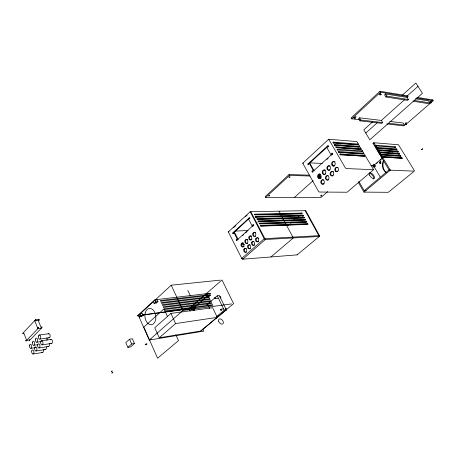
<?xml version="1.0" encoding="UTF-8"?>
<svg xmlns="http://www.w3.org/2000/svg" width="456" height="456" viewBox="0 0 456 456"><rect width="100%" height="100%" fill="white"/><g stroke="black" fill="none" stroke-linecap="round" stroke-linejoin="round"><path stroke-width="0.68" d="M150.013 339.566L150.942 339.15M41.49 327.157C41.941 325.687 42.505 328.616 41.57 327.556M150.953 339.178L150.035 339.6M38.692 319.65L39.193 319.411L39.142 320.317L35.557 320.779L35.847 320.215L35.482 319.684L38.954 319.257M145.652 344.525L146.507 344.137M146.507 344.217L145.692 344.576M112.193 371.087L111.321 371.458L112.17 371.024M111.937 372.928L112.809 372.546M112.831 372.592L111.959 372.979M321.246 194.894L320.944 195.219M249.763 217.734L249.871 218.652M236.966 239.645L237.137 240.534M380.538 94.403L379.523 94.854L380.122 94.175M380.578 93.748C381.068 92.91 378.964 94.232 380.116 94.073M36.782 320.351L34.707 320.614L23.592 332.435L26.665 340.393L30.107 339.897L41.336 328.206L38.173 320.18M26.665 340.393L37.871 328.668L41.336 328.206M429.244 102.383L430.122 102.053L429.364 102.714M309.607 175.172L289.064 174.551L265.232 196.593L265.683 197.442L321.064 197.38L327.716 191.6M407.105 97.441L408.439 99.539L407.516 100.36L385.941 96.991L384.59 94.825L385.525 93.97L407.105 97.441L407.989 96.649L407.436 95.777L379.973 91.28L351.131 117.927L351.667 118.822L359.339 119.711M137.507 315.786L154.801 299.814L210.706 293.197L209.652 294.109M228.348 231.899L250.184 211.738L305.748 210.661L319.445 235.638A0.958 0.496 49.8 0 1 319.303 236.47L297.073 254.875L242.837 259.202A1.003 0.593 48.7 0 1 241.731 258.409L228.348 231.899L229.026 231.87M265.683 197.442L289.537 175.412L310.074 176.01M340.216 155.091L340.592 154.755L365.615 156.294L373.578 169.7L347.084 192.227L319.548 192.039A1.094 0.536 48.5 0 1 318.385 191.138L302.738 163.208L328.696 139.24L356.866 141.565L358.359 144.079L357.618 144.734L333.131 142.825M219.963 280.155L171.222 285.2L138.402 315.484L149.272 340.033L203.729 331.124L202.829 329.209M233.711 227.55L235.775 225.64M245.584 216.589L247.135 215.164M351.667 118.822L380.538 92.192L407.989 96.649M138.647 315.261L139.376 316.903L140.955 315.449L143.184 315.147L142.454 313.511L140.226 313.808L140.955 315.449M153.341 301.707L154.094 303.365L155.735 301.855L157.97 301.587L157.217 299.928L154.977 300.19L155.735 301.855M139.376 316.903L141.605 316.601L143.184 315.147M157.97 301.587L156.328 303.092L154.094 303.365M233.706 232.104L248.372 218.652L249.05 218.629L234.384 232.075L233.706 232.104L237.519 239.617L238.192 239.577L234.384 232.075M309.065 162.98L326.507 146.986L327.169 147.031L309.732 163.014L309.065 162.98L313.523 170.892L314.184 170.915L309.732 163.014M359.493 117.819L358.604 118.628L359.944 120.851L381.826 123.348L382.704 122.567L381.381 120.418L359.493 117.819L360.827 120.042L382.704 122.567M332.851 142.432L333.222 142.09L358.359 144.079M333.325 143.252L333.701 142.91L358.826 144.871L359.71 146.353L358.969 147.009L334.499 145.173M385.941 96.991L386.876 96.136L408.439 99.539M359.944 120.851L360.827 120.042M255.092 216.959L255.719 216.389L303.046 215.181L303.445 215.916L302.824 216.452L302.425 215.722L255.787 216.942M334.219 144.786L334.596 144.444L359.71 146.353M255.497 217.74L256.124 217.17L303.445 215.916M334.698 145.606L335.075 145.264L360.177 147.145L361.061 148.627L360.32 149.283L336.517 147.579M335.593 147.145L335.969 146.809L361.061 148.627M336.072 147.972L336.448 147.63L361.534 149.42L362.417 150.913L361.676 151.563M336.967 149.517L337.343 149.175L362.417 150.913M237.519 239.617L252.305 226.244L252.983 226.216M313.523 170.892L331.119 154.977L331.78 155.017M242.421 235.758L243.475 234.806M245.59 232.896L247.169 231.466M326.872 159.452L328.206 158.249M257.839 222.232L258.472 221.662L305.748 220.128L305.349 219.393L258.062 220.881L258.472 221.662M337.451 150.337L337.828 150.001L362.89 151.705L363.78 153.199L363.033 153.854L338.62 152.27M129.544 339.218L125.788 342.604L127.845 347.375L130.684 346.896L134.463 343.533L132.388 338.768L129.544 339.218L131.619 344.006L127.845 347.375M164.359 309.607L211.977 303.365L211.647 302.676L164.029 308.883L143.811 327.112L157.594 358.245L178.49 340.615L175.834 334.789M338.352 151.888L338.728 151.546L363.78 153.199M372.752 121.775L363.82 129.806L369.816 139.781L422.438 93.263L415.838 83.009L402.175 95.298M338.831 152.714L339.207 152.372L364.253 153.997L365.142 155.496L364.395 156.146L340.005 154.641M339.731 154.265L340.108 153.928L365.142 155.496M365.769 133.049L377.374 122.67M406.906 96.25L417.981 86.344M294.411 197.419L313.084 180.724M381.381 120.418L404.603 99.676M279.659 214.126L280.28 213.568L278.998 211.179M170.943 313.403L154.761 327.75L159.252 337.782L200.857 331.005L217.255 317.359L212.633 307.709L170.943 313.403L175.606 323.578L159.252 337.782M280.81 216.286L281.438 215.734L280.679 214.32M281.968 218.452L282.595 217.9L281.842 216.486M282.372 219.205L282.999 218.658L283.757 220.071L283.13 220.624M374.507 145.806L375.237 145.168L395.221 146.752L395.677 147.499L374.507 145.806L373.031 143.355L373.76 142.717L398.481 144.769L414.213 170.362A1.015 0.416 49.6 0 1 414.185 171.16L390.296 170.156L364.002 192.124L358.177 182.121M149.272 340.033L182.97 310.479L231.585 303.913M284.293 222.802L284.92 222.249L284.162 220.829M242.837 259.202L265.335 239.503L319.303 236.47L305.167 210.672M396.538 148.907L395.814 149.522L375.841 148.023L374.969 146.575L375.704 145.937L376.576 147.385L396.538 148.907L396.994 149.653L396.635 149.961M285.462 224.979L286.089 224.432L285.331 223.007M192.802 306.854L191.218 308.233L191.942 309.772L193.914 309.504L195.504 308.125L194.78 306.592L192.802 306.854L193.526 308.393L195.504 308.125M207.645 293.932L205.998 295.363L206.745 296.919L208.717 296.679L210.37 295.249L209.617 293.692L207.645 293.932L208.392 295.488L210.37 295.249M375.841 148.023L376.576 147.385M287.605 225.384L288.659 224.466M290.238 223.092L291.287 222.18M292.866 220.807L293.92 219.895M295.499 218.521L296.548 217.603M298.127 216.235L299.182 215.317M300.76 213.944L301.809 213.032M301.9 213.083L254.551 214.149L254.955 214.93L302.299 213.813L301.9 213.083L301.279 213.619L254.619 214.708M288.266 225.355L289.321 224.443M290.899 223.07L291.948 222.157M293.527 220.784L294.582 219.872M296.161 218.504L297.209 217.586M298.788 216.218L299.843 215.3M397.951 152.122L398.316 151.814L397.854 151.061L397.13 151.677L377.175 150.241L376.303 148.793L377.038 148.154L396.994 149.653M431.045 101.306L432.658 99.904L433.2 100.742L405.213 125.029M194.889 306.928L207.013 296.4M415.422 98.781L428.589 100.896L429.9 102.931L428.988 103.717L413.056 101.226M389.834 121.421L403.212 123.012L404.512 125.092L403.645 125.845L386.751 123.912M191.942 309.772L193.526 308.393M206.745 296.919L208.392 295.488M377.175 150.241L377.91 149.602L397.854 151.061M302.425 215.722L303.046 215.181M399.274 154.282L399.638 153.974L399.177 153.222L398.453 153.837L378.52 152.469L377.642 151.016L378.377 150.377L398.316 151.814M378.52 152.469L379.255 151.831L399.177 153.222M304.198 217.284L256.888 218.629L257.298 219.416L304.597 218.019L304.198 217.284L303.571 217.82L256.956 219.182M400.602 156.448L400.966 156.14L400.505 155.388L399.775 155.998L379.859 154.698L378.987 153.244L379.723 152.606L399.638 153.974M379.859 154.698L380.6 154.065L400.505 155.388M305.349 219.393L304.722 219.929L258.13 221.428M401.93 158.62L402.295 158.312L401.833 157.554L401.098 158.169L381.205 156.938L380.327 155.479L381.068 154.84L400.966 156.14M207.565 304.129L217.261 295.807L219.364 295.551L226.324 309.898L216.48 318.088M381.205 156.938L381.946 156.3L401.833 157.554M306.5 221.508L259.242 223.132L259.652 223.919L306.899 222.243L306.5 221.508L305.873 222.043L259.304 223.679M390.268 169.985L389.031 169.934L381.678 157.713L382.419 157.081L402.295 158.312M371.144 165.551L372.529 165.613L374.581 164.684L382.31 158.078M394.497 147.374L395.221 146.752M376.582 163.465L377.408 162.758M380.304 160.29L381.136 159.577M395.318 147.812L395.677 147.499M372.529 165.613L373.31 166.93L375.368 165.995L374.581 164.684M307.657 223.622L260.422 225.389L260.832 226.176L308.056 224.358L307.657 223.622L307.03 224.158L260.479 225.931M373.31 166.93L374.222 166.97L375.368 165.995M270.927 256.962L293.316 237.929L286.499 225.19M358.883 181.522L364.224 190.688L389.031 169.934M216.571 316.578L224.227 310.194L226.324 309.898M199.819 331.763L233.609 303.639L221.992 279.944L189.029 308.706L190.226 311.266M389.179 191.617L413.518 171.787M430.914 101.944C431.803 100.907 429.421 102.44 430.743 102.058M373.692 165.277L374.005 164.861L373.247 165.46M405.652 123.861C406.837 122.801 404.244 124.214 405.606 123.884M35.517 319.684L35.22 320.14L35.522 320.767M29.423 339.697L29.714 340.689L29.224 340.176M253.764 225.709L253.262 225.127L253.781 224.66M233.711 232.554L233.335 233.033L233.694 233.614M131.619 344.006L134.463 343.533M33.111 353.987L42.545 352.494M36.087 350.972L45.532 349.501M30.877 348.31L35.591 347.586M39.085 347.928L48.547 346.48M42.117 344.856L51.591 343.431M175.606 323.578L217.255 317.359M33.829 345.272L37.882 344.668M36.816 342.211L41.542 341.515M41.496 340.757L50.975 339.372M39.826 339.121L49.299 337.753M220.978 309.231L223.486 308.883M39.21 335.035L48.684 333.707M165.317 311.704L212.923 305.338L212.593 304.654L164.981 310.975M142.62 314.919L191.548 308.364M137.153 315.831L139.599 315.506M142.796 315.073L191.913 308.484M215.363 298.606A0.695 0.496 82.9 0 0 215.694 297.54A0.695 0.496 82.9 0 0 214.833 297.603A0.695 0.496 82.9 0 0 215.363 298.606L217.882 298.287M242.41 258.358L241.731 258.409L264.212 238.682L319.445 235.638M244.473 244.701L242.752 244.809L241.862 243.059M234.914 231.089L248.115 230.519M364.002 192.124L388.25 192.295A0.992 0.439 49.7 0 0 388.449 191.799M364.224 190.688L366.105 190.705M318.328 177.355L321.144 177.43L319.069 173.759M39.022 320.34L38.697 319.873M318.26 175.412L319.474 175.452M318.117 176.227L319.941 176.278M373.578 169.7L346.355 168.566A1.129 0.513 48.4 0 1 345.175 167.631L328.696 139.24M302.738 163.208L303.405 163.237M310.217 162.877L322.415 163.459M381.678 157.713L382.954 157.793M380.327 155.479L382.037 155.587M378.987 153.244L380.264 153.33M377.642 151.016L378.925 151.107M376.303 148.793L377.585 148.89M374.969 146.575L376.251 146.672M373.031 143.355L374.672 143.492M388.33 123.223L404.512 125.092M413.974 100.417L429.9 102.931M417.246 97.384L432.658 99.904M416.396 98.017L433.2 100.742M385.525 93.97L386.876 96.136M379.973 91.28L380.538 92.192M395.814 149.522L396.042 149.899M397.13 151.677L397.358 152.053M398.453 153.837L398.681 154.213M401.098 158.169L401.331 158.545M373.76 142.717L375.237 145.168M377.038 148.154L377.91 149.602M378.377 150.377L379.255 151.831M379.723 152.606L380.6 154.065M381.068 154.84L381.946 156.3M382.419 157.081L390.296 170.156M373.966 164.65L374.752 165.967M373.31 164.952L374.091 166.263M374.222 166.97L380.116 176.877M333.222 142.09L333.701 142.91M334.596 144.444L335.075 145.264M335.969 146.809L336.448 147.63M337.343 149.175L337.828 150.001M338.728 151.546L339.207 152.372M340.108 153.928L340.592 154.755M326.507 146.986L331.119 154.977M332.19 164.451L333.125 166.075M335.308 169.871L336.243 171.502M318.356 174.397L320.083 177.452M289.064 174.551L289.537 175.412M255.719 216.389L256.124 217.17M250.857 211.721L265.335 239.503A1.032 0.576 48.6 0 1 264.212 238.682L250.184 211.738M248.372 218.652L252.305 226.244M217.261 295.807L224.227 310.194M208.158 305.372L209.64 308.473M187.855 290.495L190.272 295.613M193.247 308.815L194.148 310.73M171.222 285.2L182.97 310.479M164.029 308.883L167.569 316.669M141.121 315.506L141.605 316.601M34.707 320.614L37.871 328.668M297.318 254.231A0.935 0.513 50 0 1 297.073 254.875M302.362 221.895A8.596 6.777 87.8 0 1 302.904 222.408M321.013 178.114A2.2 1.767 -86.5 0 1 318.282 176.854A2.2 1.767 -86.5 0 1 320.329 174.158M324.21 183.768A2.206 1.778 -87 0 1 321.463 182.491A2.206 1.778 -87 0 1 323.521 179.801M325.658 173.987A2.217 1.784 -86 0 1 322.871 172.505A2.217 1.784 -86 0 1 325.316 170.128M328.263 180.012A2.217 1.795 -86.5 0 1 326.068 177.971A2.217 1.795 -86.5 0 1 328.183 175.674M329.728 170.179A2.229 1.801 -85.4 0 1 327.528 167.922A2.229 1.801 -85.4 0 1 330.002 165.938M332.612 175.93A2.234 1.813 -85.9 0 1 330.828 173.149A2.234 1.813 -85.9 0 1 333.581 171.815M334.738 161.709A2.24 1.818 -84.8 0 1 335.063 161.903M334.453 165.973A2.24 1.818 -84.8 0 1 332.242 164.171A2.24 1.818 -84.8 0 1 334.003 161.578M337.366 171.747A2.246 1.83 -85.3 0 1 335.525 169.17A2.246 1.83 -85.3 0 1 338.021 167.403M328.058 146.929A0.598 0.479 -83.2 0 1 327.927 146.114A0.598 0.479 -83.2 0 1 328.594 145.909M332.333 154.333A0.598 0.484 -83.8 0 1 332.692 153.227M312.976 172.066A0.581 0.467 -86.2 0 1 312.958 170.926M308.86 164.753A0.581 0.462 -85.6 0 1 308.49 164.092A0.581 0.462 -85.6 0 1 309.025 163.601M369.075 173.377A3.642 1.619 49.1 0 1 372.632 175.537A3.642 1.619 49.1 0 1 373.527 179.054M386.34 172.436A9.16 7.832 -82.2 0 1 383.855 160.723M380.994 163.208A0.826 0.701 -82.5 0 1 380.07 163.123A0.826 0.701 -82.5 0 1 380.07 162.034A0.826 0.701 -82.5 0 1 380.988 161.846M385.799 172.414A9.166 7.837 -82.2 0 1 383.314 160.694M392.365 152.971A0.838 0.712 -80.5 0 1 391.368 153.256M244.216 246.36A2.012 1.493 86.5 0 1 241.748 245.539A2.012 1.493 86.5 0 1 243.253 242.9M246.496 252.117A2.018 1.499 86.1 0 1 244.45 250.828A2.018 1.499 86.1 0 1 245.522 248.275M246.132 248.286A2.018 1.499 86.1 0 1 246.428 248.412M247.79 243.208A2.018 1.505 86.8 0 1 245.869 242.632A2.018 1.505 86.8 0 1 245.926 240.016A2.018 1.505 86.8 0 1 247.87 239.776M250.543 248.588A2.023 1.516 86.3 0 1 248.298 247.066A2.023 1.516 86.3 0 1 250.053 244.815M251.951 239.508A2.029 1.522 87 0 1 249.985 239.417A2.029 1.522 87 0 1 249.671 236.818A2.029 1.522 87 0 1 251.541 236.054M254.727 244.906A2.035 1.528 86.6 0 1 252.316 243.966A2.035 1.528 86.6 0 1 253.696 241.27M255.577 236.259A2.041 1.533 87.3 0 1 253.405 234.264A2.041 1.533 87.3 0 1 255.651 232.6M258.729 241.384A2.046 1.545 86.9 0 1 256.357 240.643A2.046 1.545 86.9 0 1 257.378 237.781M257.999 237.781A2.046 1.545 86.9 0 1 258.307 237.907M258.706 238.231A2.046 1.545 86.9 0 1 258.814 238.368M225.635 308.968A0.695 0.502 82 0 1 226.273 308.575A0.695 0.502 82 0 1 226.598 309.504A0.695 0.502 82 0 1 225.931 309.829M219.838 297.112A0.69 0.496 82.9 0 1 220.43 296.628A0.69 0.496 82.9 0 1 220.818 297.506A0.69 0.496 82.9 0 1 220.197 297.928M218.686 315.769A0.69 0.49 81.7 0 1 218.447 316.641A0.69 0.49 81.7 0 1 217.786 316.219M43.183 349.547A2.023 1.151 82.7 0 1 43.183 351.924A2.023 1.151 82.7 0 1 41.838 352.254M46.29 346.873A2.035 1.157 82.7 0 1 46.107 349.051A2.035 1.157 82.7 0 1 44.819 349.262M46.854 337.679A2.041 1.163 83.1 0 1 46.837 340.381M49.259 343.659A2.046 1.168 82.8 0 1 49.202 345.893A2.046 1.168 82.8 0 1 47.948 346.332M48.199 334.037A2.046 1.174 83.1 0 1 50.154 335.525A2.046 1.174 83.1 0 1 48.695 337.611M50.337 339.942A2.052 1.18 82.9 0 1 51.921 339.834A2.052 1.18 82.9 0 1 52.366 342.547A2.052 1.18 82.9 0 1 50.867 343.191M155.587 302.647L156.471 302.277L155.587 302.647M232.657 233.062C233.329 234.897 233.694 231.477 232.657 233.062M236.179 240.01C236.835 241.851 237.177 238.437 236.179 240.01M248.947 218.122C249.563 219.969 250.127 216.577 248.947 218.071M252.59 225.156C253.359 227.031 253.587 223.451 252.59 225.156M373.874 166.674L374.803 166.206L373.874 166.674M421.515 149.528L422.718 148.878L421.515 149.528M430.829 102.896L431.684 102.418L430.829 102.874M353.85 117.859L354.745 117.38L353.856 117.836M354.375 118.731L355.275 118.269L354.392 118.68M22.806 333.222C23.233 335.177 23.655 331.911 22.806 333.222M25.787 340.564C26.22 342.524 26.636 339.253 25.787 340.564M38.025 327.562C38.395 329.523 39.034 326.325 38.036 327.505M354.962 117.352L356.033 116.782L354.967 117.317M380.298 94.882L381.216 94.386L380.298 94.882M193.315 309.105L194.119 308.752L193.333 309.071M208.147 296.24L208.968 295.898L208.153 296.223M405.669 124.699L406.501 124.26L405.692 124.653M405.259 123.314L406.256 122.795L405.259 123.314M140.847 316.173L141.713 315.843L140.847 316.173M268.744 195.966L269.701 195.624L268.744 195.966M289.041 177.253L290.016 176.911L289.041 177.253M320.813 196.006L321.685 195.687L320.813 196.006M145.931 344.098L145.133 344.793L146.245 344.605L147.043 343.909L145.931 344.098M211.031 301.393L163.408 307.515L163.071 306.791L210.7 300.709L211.031 301.393M209.76 298.743L162.119 304.705L162.45 305.429L210.085 299.427L209.76 298.743M209.144 297.466L161.504 303.348L161.173 302.624L208.82 296.782L209.144 297.466M207.879 294.827L160.227 300.544L160.552 301.268L208.204 295.505L207.879 294.827M320.699 177.692A2.206 1.767 -86.6 0 0 319.662 174.135A2.206 1.767 -86.6 0 0 317.684 177.116A2.206 1.767 -86.6 0 0 320.699 177.692M323.897 183.358A2.212 1.778 -87.1 0 0 322.859 179.784A2.212 1.778 -87.1 0 0 320.864 182.759A2.212 1.778 -87.1 0 0 323.897 183.358M325.345 173.559A2.217 1.784 -86 0 0 324.301 169.985A2.217 1.784 -86 0 0 322.301 172.989A2.217 1.784 -86 0 0 325.345 173.559M328.571 179.236A2.223 1.795 -86.5 0 0 327.522 175.651A2.223 1.795 -86.5 0 0 325.51 178.649A2.223 1.795 -86.5 0 0 328.571 179.236M330.041 169.381A2.229 1.801 -85.4 0 0 328.987 165.796A2.229 1.801 -85.4 0 0 326.963 168.823A2.229 1.801 -85.4 0 0 330.041 169.381M333.296 175.075A2.234 1.813 -85.9 0 0 332.242 171.479A2.234 1.813 -85.9 0 0 330.201 174.5A2.234 1.813 -85.9 0 0 333.296 175.075M334.778 165.163A2.24 1.818 -84.8 0 0 333.718 161.561A2.24 1.818 -84.8 0 0 331.677 164.61A2.24 1.818 -84.8 0 0 334.778 165.163M338.067 170.875A2.246 1.83 -85.3 0 0 337.001 167.261A2.246 1.83 -85.3 0 0 334.943 170.305A2.246 1.83 -85.3 0 0 338.067 170.875M328.029 146.735A0.598 0.479 -83.2 0 0 327.75 145.783A0.598 0.479 -83.2 0 0 327.208 146.598A0.598 0.479 -83.2 0 0 328.029 146.735M332.31 154.145A0.598 0.484 -83.8 0 0 332.031 153.188A0.598 0.484 -83.8 0 0 331.489 154.008A0.598 0.484 -83.8 0 0 332.31 154.145M312.753 171.826A0.587 0.467 -86.3 0 0 312.48 170.886A0.587 0.467 -86.3 0 0 311.961 171.678A0.587 0.467 -86.3 0 0 312.753 171.826M308.632 164.508A0.581 0.462 -85.7 0 0 308.359 163.567A0.581 0.462 -85.7 0 0 307.846 164.359A0.581 0.462 -85.7 0 0 308.632 164.508M369.582 175.212A3.648 1.619 49.1 0 0 374.228 178.467A3.648 1.619 49.1 0 0 371.737 173.422A3.648 1.619 49.1 0 0 369.582 175.212M380.583 163.031A0.826 0.701 -82.5 0 0 380.184 161.703A0.826 0.701 -82.5 0 0 379.392 162.826A0.826 0.701 -82.5 0 0 380.583 163.031M241.156 243.926A2.012 1.493 86.5 0 0 242.524 246.952A2.012 1.493 86.5 0 0 243.749 243.943A2.012 1.493 86.5 0 0 241.156 243.926M243.874 249.272A2.018 1.499 86.1 0 0 245.242 252.316A2.018 1.499 86.1 0 0 246.479 249.312A2.018 1.499 86.1 0 0 243.874 249.272M245.043 240.449A2.023 1.505 86.8 0 0 246.417 243.481A2.023 1.505 86.8 0 0 247.654 240.46A2.023 1.505 86.8 0 0 245.043 240.449M247.779 245.812A2.029 1.516 86.3 0 0 249.164 248.862A2.029 1.516 86.3 0 0 250.407 245.841A2.029 1.516 86.3 0 0 247.779 245.812M248.959 236.938A2.029 1.522 87 0 0 250.344 239.981A2.029 1.522 87 0 0 251.598 236.938A2.029 1.522 87 0 0 248.959 236.938M251.723 242.318A2.035 1.528 86.6 0 0 253.114 245.379A2.035 1.528 86.6 0 0 254.374 242.335A2.035 1.528 86.6 0 0 251.723 242.318M252.915 233.398A2.041 1.533 87.3 0 0 254.311 236.453A2.041 1.533 87.3 0 0 255.577 233.386A2.041 1.533 87.3 0 0 252.915 233.398M255.702 238.79A2.046 1.545 86.9 0 0 257.11 241.862A2.046 1.545 86.9 0 0 258.375 238.801A2.046 1.545 86.9 0 0 255.702 238.79M207.075 304.5A0.69 0.484 82.6 0 0 207.6 305.497A0.69 0.484 82.6 0 0 207.919 304.443A0.69 0.484 82.6 0 0 207.075 304.5M220.624 309.601A0.701 0.502 82 0 0 221.166 310.616A0.701 0.502 82 0 0 221.496 309.55A0.701 0.502 82 0 0 220.624 309.601M29.497 345.3A2.041 1.14 83 0 0 30.763 348.321A2.041 1.14 83 0 0 31.475 345.255A2.041 1.14 83 0 0 29.497 345.3M31.726 350.96A2.046 1.146 82.7 0 0 32.997 353.998A2.046 1.146 82.7 0 0 33.715 350.938A2.046 1.146 82.7 0 0 31.726 350.96M32.439 342.257A2.046 1.151 83 0 0 33.715 345.289A2.046 1.151 83 0 0 34.434 342.205A2.046 1.151 83 0 0 32.439 342.257M34.684 347.939A2.052 1.157 82.8 0 0 35.973 350.983A2.052 1.157 82.8 0 0 36.691 347.899A2.052 1.157 82.8 0 0 34.684 347.939M35.408 339.184A2.058 1.163 83.1 0 0 36.697 342.222A2.058 1.163 83.1 0 0 37.426 339.121A2.058 1.163 83.1 0 0 35.408 339.184M37.677 344.884A2.063 1.168 82.9 0 0 38.971 347.939A2.063 1.168 82.9 0 0 39.7 344.839A2.063 1.168 82.9 0 0 37.677 344.884M38.407 336.083A2.069 1.168 83.2 0 0 39.706 339.133A2.069 1.168 83.2 0 0 40.441 336.015A2.069 1.168 83.2 0 0 38.407 336.083M40.692 341.8A2.075 1.174 83 0 0 41.998 344.873A2.075 1.174 83 0 0 42.733 341.749A2.075 1.174 83 0 0 40.692 341.8M145.202 313.038A8.236 5.432 82.8 0 0 151.398 324.729A8.236 5.432 82.8 0 0 154.538 311.904A8.236 5.432 82.8 0 0 145.202 313.038M218.646 321.201A3.01 1.927 50.8 0 0 222.739 323.908A3.01 1.927 50.8 0 0 221.462 319.377A3.01 1.927 50.8 0 0 218.646 321.201"/></g></svg>
